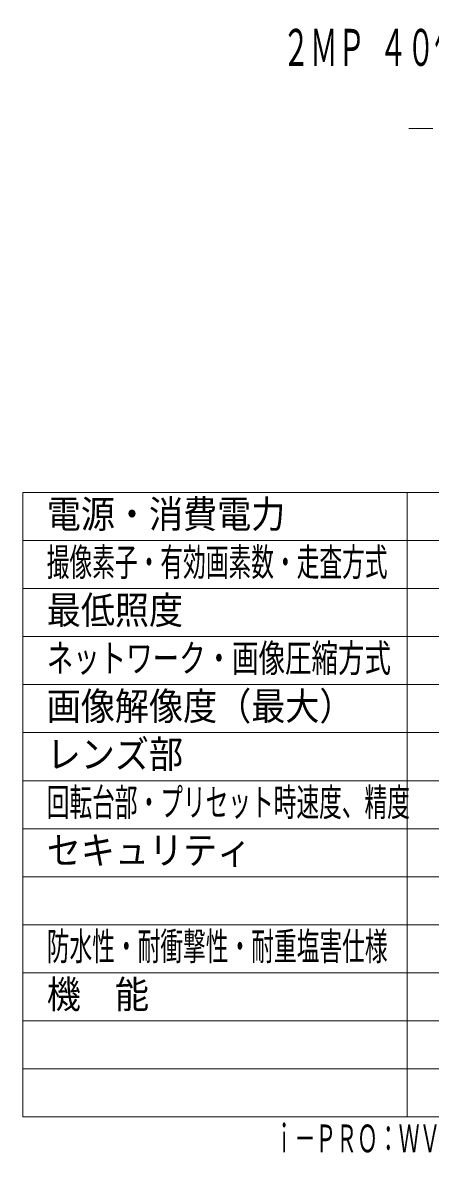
# Model space of a CAD drawing. Units: millimetres on the paper. Extents: x -62 to 64, y -59 to 59.
# Drawn here: x -62.5 to -20, y -59 to 59.3 of the extents above; entities that cross this region are included whole.
import ezdxf
from ezdxf.enums import TextEntityAlignment as Align

# ---------------------------------------------------------------- set-up
doc = ezdxf.new("R2010")
doc.units = ezdxf.units.MM
doc.layers.add('0-0_MOJI1', color=7, linetype='Continuous')
doc.layers.add('0-1_相当品', color=4, linetype='Continuous')
doc.layers.add('0-4_SUNPO', color=7, linetype='Continuous', lineweight=9)
doc.layers.add('0-5_WAKU', color=4, linetype='Continuous', lineweight=9)
doc.styles.add('ＭＳ ゴシック', font='')
doc.styles.get('ＭＳ ゴシック').set_extended_font_data('MS Gothic')

msp = doc.modelspace()

# ---------------------------------------------------------------- linework, layer by layer
at = {"layer": '0-4_SUNPO'}
msp.add_line((-19.763, 48.298), (-22.263, 48.298), dxfattribs=at)
at = {"layer": '0-5_WAKU', "color": 3}
for p, q in [((-62.45, -54.603), (-62.45, 10.397)), ((-62.45, 10.397), (62.55, 10.397)), ((-22.45, -54.603), (-22.45, 10.397)), ((-62.45, -54.603), (62.55, -54.603))]:
    msp.add_line(p, q, dxfattribs=at)
at = {"layer": '0-5_WAKU'}
for p, q in [((-62.45, 5.397), (62.55, 5.397)), ((-62.45, 0.397), (62.55, 0.397)), ((62.55, -4.603), (-62.45, -4.603)), ((62.55, -9.603), (-62.45, -9.603)), ((62.55, -14.603), (-62.45, -14.603)), ((-62.45, -19.603), (62.55, -19.603)), ((-62.45, -24.603), (62.55, -24.603)), ((-62.45, -29.603), (62.55, -29.603)), ((-62.45, -34.603), (62.55, -34.603)), ((-62.45, -39.603), (62.55, -39.603)), ((-62.45, -44.603), (62.55, -44.603)), ((-62.45, -49.603), (62.55, -49.603))]:
    msp.add_line(p, q, dxfattribs=at)

# ---------------------------------------------------------------- texts
at = {"layer": '0-0_MOJI1', "style": 'ＭＳ ゴシック'}
for s, height, width, p in [('２ＭＰ ４０倍 屋外ＩＲＰＴＺ 耐重塩害（親水コート、天井吊下金具付）', 3.848, 0.55, (-35.45, 53.657)), ('電源・消費電力', 2.889, 0.9, (-59.95, 5.842)), ('撮像素子・有効画素数・走査方式', 2.889, 0.6, (-59.95, 0.842)), ('最低照度', 2.889, 0.9, (-59.95, -4.158)), ('ネットワーク・画像圧縮方式', 2.886, 0.7, (-59.95, -9.158)), ('画像解像度（最大）', 2.889, 0.9, (-59.95, -14.158)), ('レンズ部', 2.889, 0.9, (-59.95, -19.158)), ('回転台部・プリセット時速度、精度', 2.886, 0.6, (-59.95, -24.158)), ('セキュリティ', 2.889, 0.9, (-59.95, -29.158)), ('防水性・耐衝撃性・耐重塩害仕様', 2.889, 0.6, (-59.95, -39.158)), ('機\u3000能', 2.889, 0.9, (-59.95, -44.158))]:
    msp.add_text(s, height=height, dxfattribs=dict(at, width=width)).set_placement(p, align=Align.BOTTOM_LEFT)
at = {"layer": '0-1_相当品', "style": 'ＭＳ ゴシック', "width": 0.55}
msp.add_text('ｉ－ＰＲＯ：ＷＶ－Ｘ６６３００－Ｚ４ＬＫ＋ＷＶ－ＱＣＬ５０１Ｓ－Ｗ＋ＷＶ－ＱＳＲ５０６Ｓ－Ｗ', height=2.889, dxfattribs=at).set_placement((-36.33, -59.158), align=Align.BOTTOM_LEFT)

doc.saveas('drawing.dxf')
